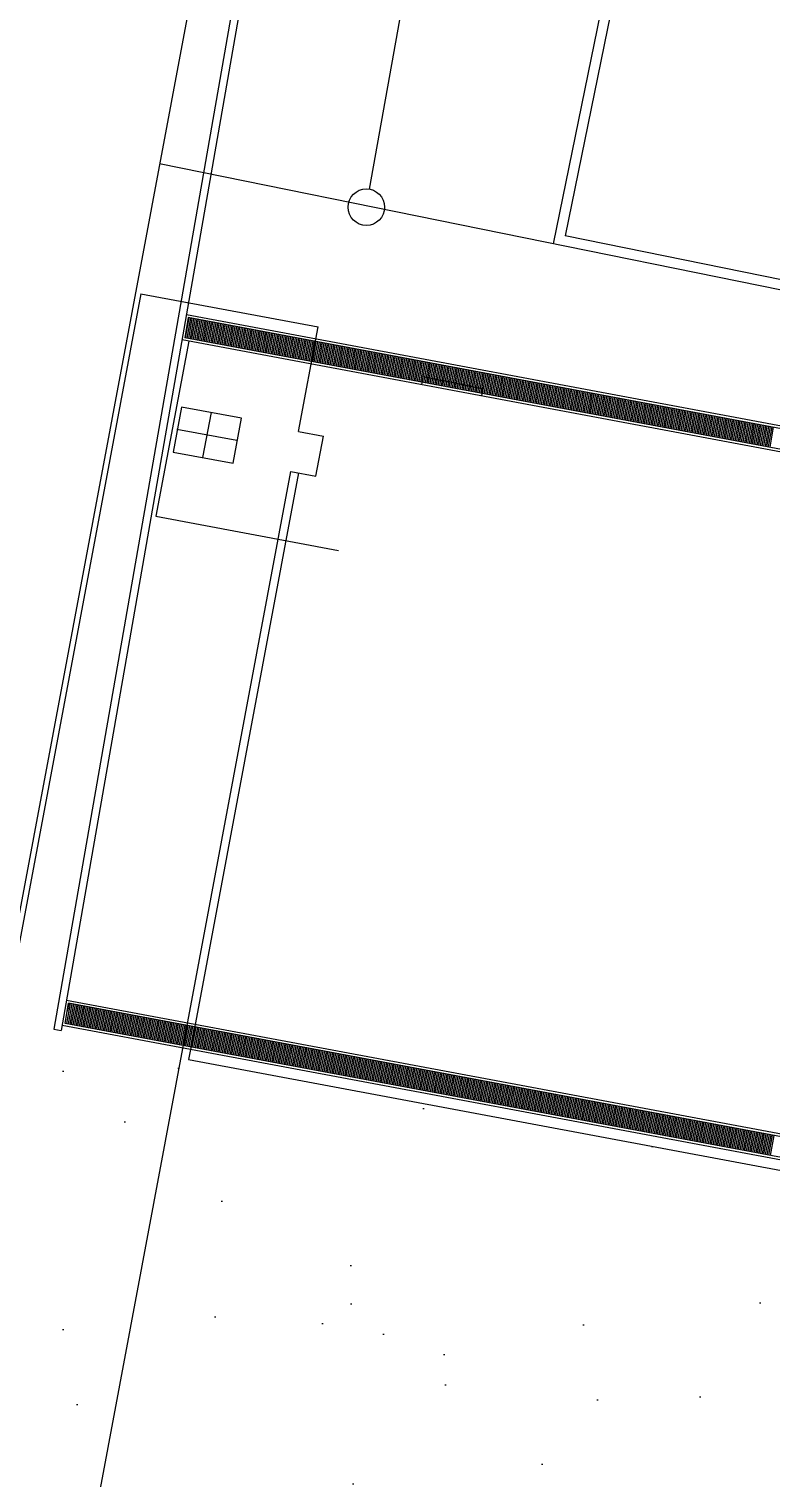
# Model space of a CAD drawing. Header units: metres. Extents: x 399 to 2240, y -1398 to 399.
# Drawn here: x 2008.3 to 2022.88, y -1155.63 to -1127.17 of the extents above; entities that cross this region are included whole.
import ezdxf

# ---------------------------------------------------------------- set-up
doc = ezdxf.new("R2010")
doc.units = ezdxf.units.M
doc.header["$MEASUREMENT"] = 0
doc.layers.add('ARQUITETURA', color=253, linetype='CONTINUOUS')
pattern_1 = [(350.62296, (1466.5355, -762.2295), (4.08992, 4.08927), [0, -4.56, 0, -5.1, 0, -4.875]), (320.623, (1466.5355, -762.2295), (9.808834, 1.91215), [0, -2.46, 0, -4.11, 0, -1.575]), (280.623, (1464.013, -759.536), (6.39856, -6.807323), [0, -1.5, 0, -5.4, 0, -7.05]), (270.623, (1464.013, -759.536), (8.08648, -4.78256), [0, -0.75, 0, -3.54, 0, -4.05])]

msp = doc.modelspace()

# ---------------------------------------------------------------- hatches: boundary and pattern name
at = {"layer": 'ARQUITETURA'}
h = msp.add_hatch(dxfattribs=at)
h.set_pattern_fill('AR-SAND', color=116, scale=3, angle=-46.87704, style=0)
h.set_pattern_definition(pattern_1)
edge = h.paths.add_edge_path()
edge.add_line((2048.41, -1161.91177), (2047.65012, -1163.91869))
edge.add_arc((2015.07334, -1249.95794), 92, 69.2619805, 79.4399463)
edge.add_line((2031.93381, -1159.51611), (2031.65771, -1160.99045))
edge.add_line((2031.65771, -1160.99045), (2009.51752, -1156.84446))
edge.add_line((2009.51752, -1156.84446), (2011.28916, -1147.38364))
edge.add_line((2011.28916, -1147.38364), (2033.26483, -1151.49876))
edge.add_line((2033.26483, -1151.49876), (2037.10785, -1132.5655))
edge.add_line((2037.10785, -1132.5655), (2028.35243, -1123.31469))
edge.add_line((2028.35243, -1123.31469), (2021.93458, -1122.01186))
edge.add_line((2021.93458, -1122.01186), (2022.41894, -1119.62587))
edge.add_arc((2025.45697, -1120.24259), 3.1, 43.122944, 168.524803, ccw=False)
edge.add_line((2027.71963, -1118.12354), (2040.23113, -1131.48169))
edge.add_arc((2039.06335, -1132.57546), 1.60001, -10.313402, 43.125526, ccw=False)
edge.add_line((2040.63751, -1132.86191), (2037.90754, -1147.41945))
edge.add_arc((2043.36451, -1148.4428), 5.5521, 169.3787, 228.403359)
edge.add_line((2039.67857, -1152.59486), (2048.41, -1161.91177))
h = msp.add_hatch(dxfattribs=at)
h.set_pattern_fill('AR-SAND', color=116, scale=3, angle=-46.87704, style=0)
h.set_pattern_definition(pattern_1)
h.paths.add_polyline_path([(1984.12759, -1141.16986), (1983.91476, -1144.15924), (1982.84013, -1144.08273), (1980.11848, -1171.81562), (1989.50563, -1172.83207), (2002.4635, -1175.36232), (2004.70951, -1163.2691), (2008.1923, -1163.92132), (2011.43611, -1147.41115), (2007.82489, -1146.63315), (2008.10557, -1145.13435)])
h = msp.add_hatch(dxfattribs=at)
h.set_pattern_fill('AR-SAND', color=116, scale=3, angle=-46.87704, style=0)
h.set_pattern_definition(pattern_1)
h.paths.add_polyline_path([(2008.00071, -1145.11471), (2011.52167, -1146.14201), (2011.58823, -1145.78655)])
h.paths.add_polyline_path([(2011.50994, -1146.20466), (2005.92593, -1176.01071), (2009.51758, -1156.84434), (2009.51754, -1156.84433), (2011.28916, -1147.38364)])
edge = h.paths.add_edge_path()
edge.add_line((1981.15651, -1171.77599), (1975.18458, -1171.19626))
edge.add_line((1975.18458, -1171.19626), (1977.01386, -1152.35226))
edge.add_line((1977.01386, -1152.35226), (1946.45592, -1159.90345))
edge.add_line((1946.45592, -1159.90345), (1949.83932, -1173.59435))
edge.add_arc((1971.32536, -1273.04993), 101.75, 84.4553969, 102.1906354, ccw=False)

# ---------------------------------------------------------------- linework, layer by layer
for p, q in [((2015.73338, -1107.07559, 0), (2008.78728, -1146.81337, 0)), ((2015.88117, -1107.10129), (2008.9343, -1146.84091)), ((2014.99255, -1130.31236, 0), (2018.798, -1109.0077, 0)), ((2020.56256, -1121.73334), (2018.60297, -1131.38644)), ((2020.60439, -1122.53261), (2018.83876, -1131.23023)), ((2011.89373, -1124.32609), (2008.00071, -1145.11471)), ((2030.3631, -1133.77377), (2010.8657, -1129.81577)), ((2030.40289, -1133.57777), (2018.83876, -1131.23023)), ((2010.49662, -1132.3663), (2004.70951, -1163.2691)), ((2010.49659, -1132.3663), (2013.97918, -1133.01846)), ((2035.92821, -1137.37343), (2011.39291, -1132.77878)), ((2011.42673, -1132.83598), (2011.36382, -1133.23115)), ((2011.44004, -1132.83847), (2011.37055, -1133.23241)), ((2011.47125, -1132.84432), (2011.40176, -1133.23826)), ((2035.86911, -1137.41323), (2011.42673, -1132.83598)), ((2011.50246, -1132.85016), (2011.43297, -1133.2441)), ((2011.53367, -1132.856), (2011.46418, -1133.24995)), ((2011.56487, -1132.86185), (2011.49539, -1133.25579)), ((2011.59608, -1132.86769), (2011.52659, -1133.26163)), ((2011.62729, -1132.87354), (2011.5578, -1133.26748)), ((2011.6585, -1132.87938), (2011.58901, -1133.27332)), ((2011.68971, -1132.88523), (2011.62022, -1133.27917)), ((2011.72092, -1132.89107), (2011.65143, -1133.28501)), ((2011.75213, -1132.89692), (2011.68264, -1133.29086)), ((2011.78334, -1132.90276), (2011.71385, -1133.2967)), ((2011.81455, -1132.9086), (2011.74506, -1133.30255)), ((2011.84576, -1132.91445), (2011.77627, -1133.30839)), ((2011.87697, -1132.92029), (2011.80748, -1133.31423)), ((2011.90818, -1132.92614), (2011.83869, -1133.32008)), ((2011.93939, -1132.93198), (2011.8699, -1133.32592)), ((2011.97059, -1132.93783), (2011.90111, -1133.33177)), ((2012.0018, -1132.94367), (2011.93231, -1133.33761)), ((2012.03301, -1132.94952), (2011.96352, -1133.34346)), ((2012.06422, -1132.95536), (2011.99473, -1133.3493)), ((2012.09543, -1132.96121), (2012.02594, -1133.35515)), ((2012.12664, -1132.96705), (2012.05715, -1133.36099)), ((2012.15785, -1132.97289), (2012.08836, -1133.36683)), ((2012.18906, -1132.97874), (2012.11957, -1133.37268)), ((2012.22027, -1132.98458), (2012.15078, -1133.37852)), ((2012.25148, -1132.99043), (2012.18199, -1133.38437)), ((2012.28269, -1132.99627), (2012.2132, -1133.39021)), ((2012.3139, -1133.00212), (2012.24441, -1133.39606)), ((2012.34511, -1133.00796), (2012.27562, -1133.4019)), ((2012.37631, -1133.01381), (2012.30683, -1133.40775)), ((2012.40752, -1133.01965), (2012.33803, -1133.41359)), ((2012.43873, -1133.02549), (2012.36924, -1133.41943)), ((2012.46994, -1133.03134), (2012.40045, -1133.42528)), ((2012.50115, -1133.03718), (2012.43166, -1133.43112)), ((2012.53236, -1133.04303), (2012.46287, -1133.43697)), ((2012.56357, -1133.04887), (2012.49408, -1133.44281)), ((2012.59478, -1133.05472), (2012.52529, -1133.44866)), ((2012.62599, -1133.06056), (2012.5565, -1133.4545)), ((2012.6572, -1133.06641), (2012.58771, -1133.46035)), ((2012.68841, -1133.07225), (2012.61892, -1133.46619)), ((2012.71962, -1133.07809), (2012.65013, -1133.47203)), ((2012.75083, -1133.08394), (2012.68134, -1133.47788)), ((2012.78203, -1133.08978), (2012.71255, -1133.48372)), ((2013.59451, -1135.07275), (2013.97918, -1133.01846)), ((2011.43931, -1133.29616), (2010.79507, -1136.73635)), ((2035.82873, -1137.86349), (2011.30679, -1133.27134)), ((2035.78952, -1137.80528), (2011.36382, -1133.23115)), ((2012.81324, -1133.09563), (2012.74376, -1133.48957)), ((2012.84445, -1133.10147), (2012.77496, -1133.49541)), ((2012.87566, -1133.10732), (2012.80617, -1133.50126)), ((2012.90687, -1133.11316), (2012.83738, -1133.5071)), ((2012.93808, -1133.11901), (2012.86859, -1133.51295)), ((2012.96929, -1133.12485), (2012.8998, -1133.51879)), ((2013.0005, -1133.13069), (2012.93101, -1133.52463)), ((2013.03171, -1133.13654), (2012.96222, -1133.53048)), ((2013.06292, -1133.14238), (2012.99343, -1133.53632)), ((2013.09413, -1133.14823), (2013.02464, -1133.54217)), ((2013.12534, -1133.15407), (2013.05585, -1133.54801)), ((2013.15655, -1133.15992), (2013.08706, -1133.55386)), ((2013.18775, -1133.16576), (2013.11827, -1133.5597)), ((2013.21896, -1133.17161), (2013.14948, -1133.56555)), ((2013.25017, -1133.17745), (2013.18068, -1133.57139)), ((2013.28138, -1133.18329), (2013.21189, -1133.57723)), ((2013.31259, -1133.18914), (2013.2431, -1133.58308)), ((2013.3438, -1133.19498), (2013.27431, -1133.58892)), ((2013.37501, -1133.20083), (2013.30552, -1133.59477)), ((2013.40622, -1133.20667), (2013.33673, -1133.60061)), ((2013.43743, -1133.21252), (2013.36794, -1133.60646)), ((2013.46864, -1133.21836), (2013.39915, -1133.6123)), ((2013.49985, -1133.22421), (2013.43036, -1133.61815)), ((2013.53106, -1133.23005), (2013.46157, -1133.62399)), ((2013.56227, -1133.23589), (2013.49278, -1133.62984)), ((2013.59347, -1133.24174), (2013.52399, -1133.63568)), ((2013.62468, -1133.24758), (2013.5552, -1133.64152)), ((2013.65589, -1133.25343), (2013.5864, -1133.64737)), ((2013.6871, -1133.25927), (2013.61761, -1133.65321)), ((2013.71831, -1133.26512), (2013.64882, -1133.65906)), ((2013.74952, -1133.27096), (2013.68003, -1133.6649)), ((2013.78073, -1133.27681), (2013.71124, -1133.67075)), ((2013.81194, -1133.28265), (2013.74245, -1133.67659)), ((2013.84315, -1133.28849), (2013.77366, -1133.68244)), ((2013.87436, -1133.29434), (2013.80487, -1133.68828)), ((2013.90557, -1133.30018), (2013.83608, -1133.69412)), ((2013.93816, -1133.30629), (2013.86867, -1133.70023)), ((2013.96937, -1133.31213), (2013.89988, -1133.70607)), ((2014.00058, -1133.31798), (2013.93109, -1133.71192)), ((2014.03179, -1133.32382), (2013.9623, -1133.71776)), ((2014.063, -1133.32967), (2013.99351, -1133.72361)), ((2014.09421, -1133.33551), (2014.02472, -1133.72945)), ((2014.12541, -1133.34135), (2014.05593, -1133.73529)), ((2014.15662, -1133.3472), (2014.08713, -1133.74114)), ((2014.18783, -1133.35304), (2014.11834, -1133.74698)), ((2014.21904, -1133.35889), (2014.14955, -1133.75283)), ((2014.25025, -1133.36473), (2014.18076, -1133.75867)), ((2014.28146, -1133.37058), (2014.21197, -1133.76452)), ((2014.31267, -1133.37642), (2014.24318, -1133.77036)), ((2014.34388, -1133.38227), (2014.27439, -1133.77621)), ((2014.37509, -1133.38811), (2014.3056, -1133.78205)), ((2014.4063, -1133.39395), (2014.33681, -1133.78789)), ((2014.43751, -1133.3998), (2014.36802, -1133.79374)), ((2014.46872, -1133.40564), (2014.39923, -1133.79958)), ((2014.49993, -1133.41149), (2014.43044, -1133.80543)), ((2014.53113, -1133.41733), (2014.46165, -1133.81127)), ((2014.56234, -1133.42318), (2014.49285, -1133.81712)), ((2014.59355, -1133.42902), (2014.52406, -1133.82296)), ((2014.62476, -1133.43487), (2014.55527, -1133.82881)), ((2014.65597, -1133.44071), (2014.58648, -1133.83465)), ((2014.68718, -1133.44655), (2014.61769, -1133.84049)), ((2014.71839, -1133.4524), (2014.6489, -1133.84634)), ((2014.7496, -1133.45824), (2014.68011, -1133.85218)), ((2014.78081, -1133.46409), (2014.71132, -1133.85803)), ((2014.81202, -1133.46993), (2014.74253, -1133.86387)), ((2014.84323, -1133.47578), (2014.77374, -1133.86972)), ((2014.87444, -1133.48162), (2014.80495, -1133.87556)), ((2014.90565, -1133.48747), (2014.83616, -1133.88141)), ((2014.93685, -1133.49331), (2014.86737, -1133.88725)), ((2014.96806, -1133.49915), (2014.89857, -1133.89309)), ((2014.99927, -1133.505), (2014.92978, -1133.89894)), ((2015.03048, -1133.51084), (2014.96099, -1133.90478)), ((2015.06169, -1133.51669), (2014.9922, -1133.91063)), ((2015.0929, -1133.52253), (2015.02341, -1133.91647)), ((2015.12411, -1133.52838), (2015.05462, -1133.92232)), ((2015.15532, -1133.53422), (2015.08583, -1133.92816)), ((2015.18653, -1133.54007), (2015.11704, -1133.93401)), ((2015.21774, -1133.54591), (2015.14825, -1133.93985)), ((2015.24895, -1133.55175), (2015.17946, -1133.9457)), ((2015.28016, -1133.5576), (2015.21067, -1133.95154)), ((2015.31137, -1133.56344), (2015.24188, -1133.95738)), ((2015.34257, -1133.56929), (2015.27309, -1133.96323)), ((2015.37378, -1133.57513), (2015.3043, -1133.96907)), ((2015.40499, -1133.58098), (2015.3355, -1133.97492)), ((2015.4362, -1133.58682), (2015.36671, -1133.98076)), ((2015.46741, -1133.59267), (2015.39792, -1133.98661)), ((2015.49862, -1133.59851), (2015.42913, -1133.99245)), ((2015.52983, -1133.60435), (2015.46034, -1133.9983)), ((2015.56104, -1133.6102), (2015.49155, -1134.00414)), ((2015.59225, -1133.61604), (2015.52276, -1134.00998)), ((2015.62346, -1133.62189), (2015.55397, -1134.01583)), ((2015.65467, -1133.62773), (2015.58518, -1134.02167)), ((2015.68588, -1133.63358), (2015.61639, -1134.02752)), ((2015.71709, -1133.63942), (2015.6476, -1134.03336)), ((2015.74829, -1133.64527), (2015.67881, -1134.03921)), ((2015.7795, -1133.65111), (2015.71002, -1134.04505)), ((2015.81071, -1133.65695), (2015.74122, -1134.0509)), ((2015.84192, -1133.6628), (2015.77243, -1134.05674)), ((2015.87313, -1133.66864), (2015.80364, -1134.06258)), ((2015.90434, -1133.67449), (2015.83485, -1134.06843)), ((2015.93555, -1133.68033), (2015.86606, -1134.07427)), ((2015.96676, -1133.68618), (2015.89727, -1134.08012)), ((2015.99797, -1133.69202), (2015.92848, -1134.08596)), ((2016.02918, -1133.69787), (2015.95969, -1134.09181)), ((2016.06039, -1133.70371), (2015.9909, -1134.09765)), ((2016.0916, -1133.70956), (2016.02211, -1134.1035)), ((2016.12281, -1133.7154), (2016.05332, -1134.10934)), ((2016.15401, -1133.72124), (2016.08453, -1134.11518)), ((2016.18522, -1133.72709), (2016.11574, -1134.12103)), ((2016.21643, -1133.73293), (2016.14694, -1134.12687)), ((2016.24764, -1133.73878), (2016.17815, -1134.13272)), ((2016.27885, -1133.74462), (2016.20936, -1134.13856)), ((2016.31006, -1133.75047), (2016.24057, -1134.14441)), ((2016.34127, -1133.75631), (2016.27178, -1134.15025)), ((2016.37248, -1133.76216), (2016.30299, -1134.1561)), ((2016.40369, -1133.768), (2016.3342, -1134.16194)), ((2016.4349, -1133.77384), (2016.36541, -1134.16778)), ((2016.46611, -1133.77969), (2016.39662, -1134.17363)), ((2016.49732, -1133.78553), (2016.42783, -1134.17947)), ((2016.52853, -1133.79138), (2016.45904, -1134.18532)), ((2016.55973, -1133.79722), (2016.49025, -1134.19116)), ((2016.59094, -1133.80307), (2016.52146, -1134.19701)), ((2016.62215, -1133.80891), (2016.55266, -1134.20285)), ((2016.65336, -1133.81476), (2016.58387, -1134.2087)), ((2016.68457, -1133.8206), (2016.61508, -1134.21454)), ((2016.71578, -1133.82644), (2016.64629, -1134.22038)), ((2016.74699, -1133.83229), (2016.6775, -1134.22623)), ((2016.7782, -1133.83813), (2016.70871, -1134.23207)), ((2016.80941, -1133.84398), (2016.73992, -1134.23792)), ((2016.84062, -1133.84982), (2016.77113, -1134.24376)), ((2016.87183, -1133.85567), (2016.80234, -1134.24961)), ((2016.90304, -1133.86151), (2016.83355, -1134.25545)), ((2016.93425, -1133.86736), (2016.86476, -1134.2613)), ((2016.96545, -1133.8732), (2016.89597, -1134.26714)), ((2016.99666, -1133.87904), (2016.92718, -1134.27298)), ((2017.02787, -1133.88489), (2016.95838, -1134.27883)), ((2017.05908, -1133.89073), (2016.98959, -1134.28467)), ((2017.09029, -1133.89658), (2017.0208, -1134.29052)), ((2017.1215, -1133.90242), (2017.05201, -1134.29636)), ((2017.15271, -1133.90827), (2017.08322, -1134.30221)), ((2017.18392, -1133.91411), (2017.11443, -1134.30805)), ((2017.21513, -1133.91996), (2017.14564, -1134.3139)), ((2017.24634, -1133.9258), (2017.17685, -1134.31974)), ((2017.27755, -1133.93164), (2017.20806, -1134.32559)), ((2017.30876, -1133.93749), (2017.23927, -1134.33143)), ((2017.33997, -1133.94333), (2017.27048, -1134.33727)), ((2016.03861, -1133.99849), (2016.00985, -1134.15207)), ((2017.21476, -1134.23725), (2016.03861, -1133.99849)), ((2017.37117, -1133.94918), (2017.30169, -1134.34312)), ((2017.40238, -1133.95502), (2017.3329, -1134.34896)), ((2017.43359, -1133.96087), (2017.3641, -1134.35481)), ((2017.4648, -1133.96671), (2017.39531, -1134.36065)), ((2017.49601, -1133.97256), (2017.42652, -1134.3665)), ((2017.52722, -1133.9784), (2017.45773, -1134.37234)), ((2017.55843, -1133.98424), (2017.48894, -1134.37819)), ((2017.58964, -1133.99009), (2017.52015, -1134.38403)), ((2017.62085, -1133.99593), (2017.55136, -1134.38987)), ((2017.65206, -1134.00178), (2017.58257, -1134.39572)), ((2017.68327, -1134.00762), (2017.61378, -1134.40156)), ((2017.71448, -1134.01347), (2017.64499, -1134.40741)), ((2017.74569, -1134.01931), (2017.6762, -1134.41325)), ((2017.77689, -1134.02516), (2017.70741, -1134.4191)), ((2017.8081, -1134.031), (2017.73862, -1134.42494)), ((2017.83931, -1134.03684), (2017.76982, -1134.43079)), ((2017.87052, -1134.04269), (2017.80103, -1134.43663)), ((2017.90173, -1134.04853), (2017.83224, -1134.44247)), ((2017.93294, -1134.05438), (2017.86345, -1134.44832)), ((2017.96415, -1134.06022), (2017.89466, -1134.45416)), ((2017.99536, -1134.06607), (2017.92587, -1134.46001)), ((2018.02657, -1134.07191), (2017.95708, -1134.46585)), ((2018.05778, -1134.07776), (2017.98829, -1134.4717)), ((2018.08899, -1134.0836), (2018.0195, -1134.47754)), ((2018.1202, -1134.08945), (2018.05071, -1134.48339)), ((2018.15141, -1134.09529), (2018.08192, -1134.48923)), ((2018.18262, -1134.10113), (2018.11313, -1134.49507)), ((2018.21382, -1134.10698), (2018.14434, -1134.50092)), ((2018.24503, -1134.11282), (2018.17554, -1134.50676)), ((2018.27624, -1134.11867), (2018.20675, -1134.51261)), ((2018.30745, -1134.12451), (2018.23796, -1134.51845)), ((2018.33866, -1134.13036), (2018.26917, -1134.5243)), ((2018.36987, -1134.1362), (2018.30038, -1134.53014)), ((2018.40108, -1134.14205), (2018.33159, -1134.53599)), ((2018.43229, -1134.14789), (2018.3628, -1134.54183)), ((2018.4635, -1134.15373), (2018.39401, -1134.54767)), ((2018.49471, -1134.15958), (2018.42522, -1134.55352)), ((2018.52592, -1134.16542), (2018.45643, -1134.55936)), ((2018.55713, -1134.17127), (2018.48764, -1134.56521)), ((2018.58834, -1134.17711), (2018.51885, -1134.57105)), ((2018.61954, -1134.18296), (2018.55006, -1134.5769)), ((2018.65075, -1134.1888), (2018.58126, -1134.58274)), ((2018.68196, -1134.19465), (2018.61247, -1134.58859)), ((2018.71317, -1134.20049), (2018.64368, -1134.59443)), ((2018.74438, -1134.20633), (2018.67489, -1134.60027)), ((2018.77559, -1134.21218), (2018.7061, -1134.60612)), ((2018.8068, -1134.21802), (2018.73731, -1134.61196)), ((2018.83801, -1134.22387), (2018.76852, -1134.61781)), ((2018.86922, -1134.22971), (2018.79973, -1134.62365)), ((2017.21476, -1134.23725), (2017.18935, -1134.37295)), ((2018.90043, -1134.23556), (2018.83094, -1134.6295)), ((2018.93164, -1134.2414), (2018.86215, -1134.63534)), ((2018.96285, -1134.24725), (2018.89336, -1134.64119)), ((2018.99406, -1134.25309), (2018.92457, -1134.64703)), ((2019.02526, -1134.25893), (2018.95578, -1134.65287)), ((2019.05647, -1134.26478), (2018.98698, -1134.65872)), ((2019.08768, -1134.27062), (2019.01819, -1134.66456)), ((2019.11889, -1134.27647), (2019.0494, -1134.67041)), ((2019.1501, -1134.28231), (2019.08061, -1134.67625)), ((2019.18131, -1134.28816), (2019.11182, -1134.6821)), ((2019.21252, -1134.294), (2019.14303, -1134.68794)), ((2019.24373, -1134.29985), (2019.17424, -1134.69379)), ((2019.27494, -1134.30569), (2019.20545, -1134.69963)), ((2019.30615, -1134.31153), (2019.23666, -1134.70548)), ((2019.33736, -1134.31738), (2019.26787, -1134.71132)), ((2019.36857, -1134.32322), (2019.29908, -1134.71716)), ((2019.39978, -1134.32907), (2019.33029, -1134.72301)), ((2019.43098, -1134.33491), (2019.3615, -1134.72885)), ((2019.46219, -1134.34076), (2019.3927, -1134.7347)), ((2019.4934, -1134.3466), (2019.42391, -1134.74054)), ((2019.52461, -1134.35245), (2019.45512, -1134.74639)), ((2019.55582, -1134.35829), (2019.48633, -1134.75223)), ((2019.58703, -1134.36413), (2019.51754, -1134.75808)), ((2019.61824, -1134.36998), (2019.54875, -1134.76392)), ((2019.64945, -1134.37582), (2019.57996, -1134.76976)), ((2019.68066, -1134.38167), (2019.61117, -1134.77561)), ((2019.71187, -1134.38751), (2019.64238, -1134.78145)), ((2019.74308, -1134.39336), (2019.67359, -1134.7873)), ((2019.77429, -1134.3992), (2019.7048, -1134.79314)), ((2019.8055, -1134.40505), (2019.73601, -1134.79899)), ((2019.8367, -1134.41089), (2019.76722, -1134.80483)), ((2019.86791, -1134.41674), (2019.79843, -1134.81068)), ((2019.89912, -1134.42258), (2019.82963, -1134.81652)), ((2019.93033, -1134.42842), (2019.86084, -1134.82236)), ((2019.96154, -1134.43427), (2019.89205, -1134.82821)), ((2019.99275, -1134.44011), (2019.92326, -1134.83405)), ((2020.02396, -1134.44596), (2019.95447, -1134.8399)), ((2020.05517, -1134.4518), (2019.98568, -1134.84574)), ((2020.08638, -1134.45765), (2020.01689, -1134.85159)), ((2020.11759, -1134.46349), (2020.0481, -1134.85743)), ((2020.1488, -1134.46934), (2020.07931, -1134.86328)), ((2020.18001, -1134.47518), (2020.11052, -1134.86912)), ((2020.21122, -1134.48102), (2020.14173, -1134.87496)), ((2020.24242, -1134.48687), (2020.17294, -1134.88081)), ((2020.27363, -1134.49271), (2020.20415, -1134.88665)), ((2020.30484, -1134.49856), (2020.23535, -1134.8925)), ((2020.33605, -1134.5044), (2020.26656, -1134.89834)), ((2020.36726, -1134.51025), (2020.29777, -1134.90419)), ((2020.39847, -1134.51609), (2020.32898, -1134.91003)), ((2011.29831, -1134.59235), (2011.13265, -1135.47697)), ((2012.47781, -1134.81323), (2011.29831, -1134.59235)), ((2011.87633, -1134.70013), (2011.71067, -1135.58475)), ((2020.42968, -1134.52194), (2020.36019, -1134.91588)), ((2020.46089, -1134.52778), (2020.3914, -1134.92172)), ((2020.4921, -1134.53362), (2020.42261, -1134.92756)), ((2020.52331, -1134.53947), (2020.45382, -1134.93341)), ((2020.55452, -1134.54531), (2020.48503, -1134.93925)), ((2020.58573, -1134.55116), (2020.51624, -1134.9451)), ((2020.61694, -1134.557), (2020.54745, -1134.95094)), ((2020.64814, -1134.56285), (2020.57866, -1134.95679)), ((2020.67935, -1134.56869), (2020.60987, -1134.96263)), ((2020.71056, -1134.57454), (2020.64107, -1134.96848)), ((2020.74177, -1134.58038), (2020.67228, -1134.97432)), ((2020.77298, -1134.58622), (2020.70349, -1134.98016)), ((2020.80419, -1134.59207), (2020.7347, -1134.98601)), ((2020.8354, -1134.59791), (2020.76591, -1134.99185)), ((2020.86661, -1134.60376), (2020.79712, -1134.9977)), ((2020.89782, -1134.6096), (2020.82833, -1135.00354)), ((2020.92903, -1134.61545), (2020.85954, -1135.00939)), ((2020.96024, -1134.62129), (2020.89075, -1135.01523)), ((2020.99145, -1134.62714), (2020.92196, -1135.02108)), ((2021.02266, -1134.63298), (2020.95317, -1135.02692)), ((2021.05386, -1134.63882), (2020.98438, -1135.03276)), ((2021.08507, -1134.64467), (2021.01559, -1135.03861)), ((2021.11628, -1134.65051), (2021.04679, -1135.04445)), ((2021.14749, -1134.65636), (2021.078, -1135.0503)), ((2021.1787, -1134.6622), (2021.10921, -1135.05614)), ((2021.20991, -1134.66805), (2021.14042, -1135.06199)), ((2021.24112, -1134.67389), (2021.17163, -1135.06783)), ((2021.27233, -1134.67974), (2021.20284, -1135.07368)), ((2021.30354, -1134.68558), (2021.23405, -1135.07952)), ((2021.33475, -1134.69142), (2021.26526, -1135.08537)), ((2021.36596, -1134.69727), (2021.29647, -1135.09121)), ((2021.39717, -1134.70311), (2021.32768, -1135.09705)), ((2021.42838, -1134.70896), (2021.35889, -1135.1029)), ((2021.45958, -1134.7148), (2021.3901, -1135.10874)), ((2021.49079, -1134.72065), (2021.42131, -1135.11459)), ((2021.522, -1134.72649), (2021.45251, -1135.12043)), ((2021.55321, -1134.73234), (2021.48372, -1135.12628)), ((2021.58442, -1134.73818), (2021.51493, -1135.13212)), ((2021.61563, -1134.74402), (2021.54614, -1135.13797)), ((2021.64684, -1134.74987), (2021.57735, -1135.14381)), ((2021.67805, -1134.75571), (2021.60856, -1135.14965)), ((2021.70926, -1134.76156), (2021.63977, -1135.1555)), ((2021.74047, -1134.7674), (2021.67098, -1135.16134)), ((2021.77168, -1134.77325), (2021.70219, -1135.16719)), ((2021.80289, -1134.77909), (2021.7334, -1135.17303)), ((2021.8341, -1134.78494), (2021.76461, -1135.17888)), ((2021.8653, -1134.79078), (2021.79582, -1135.18472)), ((2021.89651, -1134.79663), (2021.82703, -1135.19057)), ((2012.38325, -1135.25288), (2011.20375, -1135.032)), ((2012.31214, -1135.69785), (2012.47781, -1134.81323)), ((2013.59451, -1135.07275), (2014.08597, -1135.16478)), ((2021.92772, -1134.80247), (2021.85823, -1135.19641)), ((2021.95893, -1134.80831), (2021.88944, -1135.20225)), ((2021.99014, -1134.81416), (2021.92065, -1135.2081)), ((2022.02135, -1134.82), (2021.95186, -1135.21394)), ((2022.05256, -1134.82585), (2021.98307, -1135.21979)), ((2022.08377, -1134.83169), (2022.01428, -1135.22563)), ((2022.11498, -1134.83754), (2022.04549, -1135.23148)), ((2022.14619, -1134.84338), (2022.0767, -1135.23732)), ((2022.1774, -1134.84923), (2022.10791, -1135.24317)), ((2022.20861, -1134.85507), (2022.13912, -1135.24901)), ((2022.23982, -1134.86091), (2022.17033, -1135.25485)), ((2022.27103, -1134.86676), (2022.20154, -1135.2607)), ((2022.30223, -1134.8726), (2022.23275, -1135.26654)), ((2022.33344, -1134.87845), (2022.26395, -1135.27239)), ((2022.36465, -1134.88429), (2022.29516, -1135.27823)), ((2022.39586, -1134.89014), (2022.32637, -1135.28408)), ((2022.42707, -1134.89598), (2022.35758, -1135.28992)), ((2022.45828, -1134.90183), (2022.38879, -1135.29577)), ((2022.48949, -1134.90767), (2022.42, -1135.30161)), ((2022.5207, -1134.91351), (2022.45121, -1135.30745)), ((2022.55191, -1134.91936), (2022.48242, -1135.3133)), ((2022.58312, -1134.9252), (2022.51363, -1135.31914)), ((2022.61433, -1134.93105), (2022.54484, -1135.32499)), ((2022.64554, -1134.93689), (2022.57605, -1135.33083)), ((2022.67675, -1134.94274), (2022.60726, -1135.33668)), ((2022.70795, -1134.94858), (2022.63847, -1135.34252)), ((2022.73916, -1134.95443), (2022.66967, -1135.34837)), ((2022.77037, -1134.96027), (2022.70088, -1135.35421)), ((2022.80158, -1134.96611), (2022.73209, -1135.36005)), ((2022.83279, -1134.97196), (2022.7633, -1135.3659)), ((2022.864, -1134.9778), (2022.79451, -1135.37174)), ((2022.89521, -1134.98365), (2022.82572, -1135.37759)), ((2022.92642, -1134.98949), (2022.85693, -1135.38343)), ((2013.93872, -1135.95111), (2014.08597, -1135.16478)), ((2011.13265, -1135.47697), (2012.31214, -1135.69785)), ((2008.1923, -1163.92132), (2013.44727, -1135.85908)), ((2013.59432, -1135.88662), (2011.47292, -1147.21457)), ((2013.44727, -1135.85908), (2013.93874, -1135.95112)), ((2010.79507, -1136.73635), (2014.3827, -1137.4082)), ((2009.00928, -1146.70237), (2009.07818, -1146.30831)), ((2009.11194, -1146.31464), (2009.0365, -1146.70746)), ((2033.2075, -1150.77585), (2009.03764, -1146.24985)), ((2009.08074, -1146.30879), (2009.05126, -1146.46227)), ((2009.14315, -1146.32048), (2009.0677, -1146.71331)), ((2033.1484, -1150.81566), (2009.07818, -1146.30831)), ((2009.17436, -1146.32632), (2009.09891, -1146.71915)), ((2009.20557, -1146.33217), (2009.13012, -1146.72499)), ((2009.23678, -1146.33801), (2009.16133, -1146.73084)), ((2009.26798, -1146.34386), (2009.19253, -1146.73668)), ((2009.29919, -1146.3497), (2009.22374, -1146.74252)), ((2009.3304, -1146.35554), (2009.25495, -1146.74837)), ((2009.36161, -1146.36139), (2009.28616, -1146.75421)), ((2009.39281, -1146.36723), (2009.31737, -1146.76006)), ((2009.42402, -1146.37308), (2009.34857, -1146.7659)), ((2009.45523, -1146.37892), (2009.37978, -1146.77174)), ((2009.48644, -1146.38476), (2009.41099, -1146.77759)), ((2009.51765, -1146.39061), (2009.4422, -1146.78343)), ((2009.54885, -1146.39645), (2009.47341, -1146.78928)), ((2009.58006, -1146.4023), (2009.50461, -1146.79512)), ((2009.61127, -1146.40814), (2009.53582, -1146.80096)), ((2009.64248, -1146.41398), (2009.56703, -1146.80681)), ((2009.67369, -1146.41983), (2009.59824, -1146.81265)), ((2009.70489, -1146.42567), (2009.62945, -1146.8185)), ((2009.7361, -1146.43152), (2009.66065, -1146.82434)), ((2009.76731, -1146.43736), (2009.69186, -1146.83018)), ((2009.79852, -1146.4432), (2009.72307, -1146.83603)), ((2009.82973, -1146.44905), (2009.75428, -1146.84187)), ((2009.86093, -1146.45489), (2009.78548, -1146.84772)), ((2009.89214, -1146.46074), (2009.81669, -1146.85356)), ((2009.92335, -1146.46658), (2009.8479, -1146.8594)), ((2009.95456, -1146.47242), (2009.87911, -1146.86525)), ((2011.47292, -1147.21457), (2008.95152, -1146.74242)), ((2033.06881, -1151.20771), (2009.00928, -1146.70237)), ((2009.98576, -1146.47827), (2009.91032, -1146.87109)), ((2010.01697, -1146.48411), (2009.94152, -1146.87694)), ((2010.04818, -1146.48995), (2009.97273, -1146.88278)), ((2010.07939, -1146.4958), (2010.00394, -1146.88862)), ((2010.1106, -1146.50164), (2010.03515, -1146.89447)), ((2010.1418, -1146.50749), (2010.06636, -1146.90031)), ((2010.17301, -1146.51333), (2010.09756, -1146.90615)), ((2010.20422, -1146.51917), (2010.12877, -1146.912)), ((2010.23543, -1146.52502), (2010.15998, -1146.91784)), ((2010.26664, -1146.53086), (2010.19119, -1146.92369)), ((2010.29784, -1146.53671), (2010.2224, -1146.92953)), ((2010.32905, -1146.54255), (2010.2536, -1146.93537)), ((2010.36026, -1146.54839), (2010.28481, -1146.94122)), ((2010.39147, -1146.55424), (2010.31602, -1146.94706)), ((2010.42268, -1146.56008), (2010.34723, -1146.95291)), ((2010.45388, -1146.56593), (2010.37843, -1146.95875)), ((2010.48509, -1146.57177), (2010.40964, -1146.96459)), ((2010.5163, -1146.57761), (2010.44085, -1146.97044)), ((2010.54751, -1146.58346), (2010.47206, -1146.97628)), ((2010.57871, -1146.5893), (2010.50327, -1146.98213)), ((2010.60992, -1146.59515), (2010.53447, -1146.98797)), ((2010.64113, -1146.60099), (2010.56568, -1146.99381)), ((2010.67234, -1146.60683), (2010.59689, -1146.99966)), ((2010.70355, -1146.61268), (2010.6281, -1147.0055)), ((2010.73475, -1146.61852), (2010.65931, -1147.01135)), ((2010.76596, -1146.62437), (2010.69051, -1147.01719)), ((2010.79717, -1146.63021), (2010.72172, -1147.02303)), ((2010.82838, -1146.63605), (2010.75293, -1147.02888)), ((2010.85959, -1146.6419), (2010.78414, -1147.03472)), ((2010.89079, -1146.64774), (2010.81535, -1147.04057)), ((2010.922, -1146.65358), (2010.84655, -1147.04641)), ((2010.95321, -1146.65943), (2010.87776, -1147.05225)), ((2010.98442, -1146.66527), (2010.90897, -1147.0581)), ((2011.01563, -1146.67112), (2010.94018, -1147.06394)), ((2011.04683, -1146.67696), (2010.97138, -1147.06979)), ((2011.07804, -1146.6828), (2011.00259, -1147.07563)), ((2011.10925, -1146.68865), (2011.0338, -1147.08147)), ((2011.14046, -1146.69449), (2011.06501, -1147.08732)), ((2011.17166, -1146.70034), (2011.09622, -1147.09316)), ((2011.20287, -1146.70618), (2011.12742, -1147.099)), ((2011.23408, -1146.71202), (2011.15863, -1147.10485)), ((2011.26529, -1146.71787), (2011.18984, -1147.11069)), ((2011.2965, -1146.72371), (2011.22105, -1147.11654)), ((2011.3277, -1146.72956), (2011.25226, -1147.12238)), ((2011.35891, -1146.7354), (2011.28346, -1147.12822)), ((2011.39012, -1146.74124), (2011.31467, -1147.13407)), ((2011.42133, -1146.74709), (2011.34588, -1147.13991)), ((2011.45254, -1146.75293), (2011.37709, -1147.14576)), ((2011.48374, -1146.75878), (2011.4083, -1147.1516)), ((2008.78728, -1146.81337, 0), (2008.9343, -1146.84091, 0)), ((2011.51495, -1146.76462), (2011.4395, -1147.15744)), ((2011.54616, -1146.77046), (2011.47071, -1147.16329)), ((2011.57737, -1146.77631), (2011.50192, -1147.16913)), ((2011.60858, -1146.78215), (2011.53313, -1147.17498)), ((2011.63978, -1146.788), (2011.56433, -1147.18082)), ((2011.67099, -1146.79384), (2011.59554, -1147.18666)), ((2011.7022, -1146.79968), (2011.62675, -1147.19251)), ((2011.73341, -1146.80553), (2011.65796, -1147.19835)), ((2011.76461, -1146.81137), (2011.68917, -1147.2042)), ((2011.79582, -1146.81721), (2011.72037, -1147.21004)), ((2011.82703, -1146.82306), (2011.75158, -1147.21588)), ((2011.85824, -1146.8289), (2011.78279, -1147.22173)), ((2011.88945, -1146.83475), (2011.814, -1147.22757)), ((2011.92065, -1146.84059), (2011.84521, -1147.23342)), ((2011.95186, -1146.84643), (2011.87641, -1147.23926)), ((2011.98307, -1146.85228), (2011.90762, -1147.2451)), ((2012.01428, -1146.85812), (2011.93883, -1147.25095)), ((2012.04549, -1146.86397), (2011.97004, -1147.25679)), ((2012.07669, -1146.86981), (2012.00125, -1147.26263)), ((2012.1079, -1146.87565), (2012.03245, -1147.26848)), ((2012.13911, -1146.8815), (2012.06366, -1147.27432)), ((2012.17032, -1146.88734), (2012.09487, -1147.28017)), ((2012.20153, -1146.89319), (2012.12608, -1147.28601)), ((2012.23273, -1146.89903), (2012.15728, -1147.29185)), ((2012.26394, -1146.90487), (2012.18849, -1147.2977)), ((2012.29515, -1146.91072), (2012.2197, -1147.30354)), ((2012.32636, -1146.91656), (2012.25091, -1147.30939)), ((2012.35756, -1146.92241), (2012.28212, -1147.31523)), ((2012.38877, -1146.92825), (2012.31332, -1147.32107)), ((2012.41998, -1146.93409), (2012.34453, -1147.32692)), ((2012.45119, -1146.93994), (2012.37574, -1147.33276)), ((2012.4824, -1146.94578), (2012.40695, -1147.33861)), ((2012.5136, -1146.95163), (2012.43816, -1147.34445)), ((2012.54481, -1146.95747), (2012.46936, -1147.35029)), ((2012.57602, -1146.96331), (2012.50057, -1147.35614)), ((2012.60723, -1146.96916), (2012.53178, -1147.36198)), ((2012.63844, -1146.975), (2012.56299, -1147.36783)), ((2012.66964, -1146.98084), (2012.5942, -1147.37367)), ((2012.70085, -1146.98669), (2012.6254, -1147.37951)), ((2012.73206, -1146.99253), (2012.65661, -1147.38536)), ((2012.76327, -1146.99838), (2012.68782, -1147.3912)), ((2012.79448, -1147.00422), (2012.71903, -1147.39705)), ((2012.82568, -1147.01006), (2012.75023, -1147.40289)), ((2012.85689, -1147.01591), (2012.78144, -1147.40873)), ((2012.8881, -1147.02175), (2012.81265, -1147.41458)), ((2012.91931, -1147.0276), (2012.84386, -1147.42042)), ((2012.95051, -1147.03344), (2012.87507, -1147.42626)), ((2012.98172, -1147.03928), (2012.90627, -1147.43211)), ((2011.47292, -1147.21457), (2011.43611, -1147.41115)), ((2033.10801, -1151.26592), (2011.47292, -1147.21457)), ((2013.01293, -1147.04513), (2012.93748, -1147.43795)), ((2013.04414, -1147.05097), (2012.96869, -1147.4438)), ((2013.07535, -1147.05682), (2012.9999, -1147.44964)), ((2013.10655, -1147.06266), (2013.03111, -1147.45548)), ((2013.13776, -1147.0685), (2013.06231, -1147.46133)), ((2013.16897, -1147.07435), (2013.09352, -1147.46717)), ((2013.20018, -1147.08019), (2013.12473, -1147.47302)), ((2013.23139, -1147.08604), (2013.15594, -1147.47886)), ((2013.26259, -1147.09188), (2013.18715, -1147.4847)), ((2013.2938, -1147.09772), (2013.21835, -1147.49055)), ((2013.32501, -1147.10357), (2013.24956, -1147.49639)), ((2013.35622, -1147.10941), (2013.28077, -1147.50224)), ((2013.38743, -1147.11526), (2013.31198, -1147.50808)), ((2013.41863, -1147.1211), (2013.34318, -1147.51392)), ((2013.44984, -1147.12694), (2013.37439, -1147.51977)), ((2013.48105, -1147.13279), (2013.4056, -1147.52561)), ((2013.51226, -1147.13863), (2013.43681, -1147.53146)), ((2013.54346, -1147.14448), (2013.46802, -1147.5373)), ((2013.57467, -1147.15032), (2013.49922, -1147.54314)), ((2013.60588, -1147.15616), (2013.53043, -1147.54899)), ((2013.63709, -1147.16201), (2013.56164, -1147.55483)), ((2013.6683, -1147.16785), (2013.59285, -1147.56068)), ((2013.6995, -1147.17369), (2013.62406, -1147.56652)), ((2013.73071, -1147.17954), (2013.65526, -1147.57236)), ((2013.76192, -1147.18538), (2013.68647, -1147.57821)), ((2013.79313, -1147.19123), (2013.71768, -1147.58405)), ((2013.82434, -1147.19707), (2013.74889, -1147.58989)), ((2013.85554, -1147.20291), (2013.7801, -1147.59574)), ((2013.88675, -1147.20876), (2013.8113, -1147.60158)), ((2013.91796, -1147.2146), (2013.84251, -1147.60743)), ((2013.94917, -1147.22045), (2013.87372, -1147.61327)), ((2013.98038, -1147.22629), (2013.90493, -1147.61911)), ((2014.01158, -1147.23213), (2013.93613, -1147.62496)), ((2014.04279, -1147.23798), (2013.96734, -1147.6308)), ((2014.074, -1147.24382), (2013.99855, -1147.63665)), ((2014.10521, -1147.24967), (2014.02976, -1147.64249)), ((2014.13641, -1147.25551), (2014.06097, -1147.64833)), ((2014.16762, -1147.26135), (2014.09217, -1147.65418)), ((2014.19883, -1147.2672), (2014.12338, -1147.66002)), ((2014.23004, -1147.27304), (2014.15459, -1147.66587)), ((2014.26125, -1147.27889), (2014.1858, -1147.67171)), ((2014.29245, -1147.28473), (2014.21701, -1147.67755)), ((2014.32366, -1147.29057), (2014.24821, -1147.6834)), ((2014.35487, -1147.29642), (2014.27942, -1147.68924)), ((2014.38608, -1147.30226), (2014.31063, -1147.69509)), ((2014.41729, -1147.30811), (2014.34184, -1147.70093)), ((2014.44849, -1147.31395), (2014.37305, -1147.70677)), ((2014.4797, -1147.31979), (2014.40425, -1147.71262)), ((2014.51091, -1147.32564), (2014.43546, -1147.71846)), ((2011.43611, -1147.41115), (2033.26483, -1151.49876)), ((2014.54212, -1147.33148), (2014.46667, -1147.72431)), ((2014.57333, -1147.33732), (2014.49788, -1147.73015)), ((2014.60453, -1147.34317), (2014.52908, -1147.73599)), ((2014.63574, -1147.34901), (2014.56029, -1147.74184)), ((2014.66695, -1147.35486), (2014.5915, -1147.74768)), ((2014.69816, -1147.3607), (2014.62271, -1147.75352)), ((2014.72936, -1147.36654), (2014.65392, -1147.75937)), ((2014.76057, -1147.37239), (2014.68512, -1147.76521)), ((2014.79178, -1147.37823), (2014.71633, -1147.77106)), ((2014.82299, -1147.38408), (2014.74754, -1147.7769)), ((2014.8542, -1147.38992), (2014.77875, -1147.78274)), ((2014.8854, -1147.39576), (2014.80996, -1147.78859)), ((2014.91661, -1147.40161), (2014.84116, -1147.79443)), ((2014.94782, -1147.40745), (2014.87237, -1147.80028)), ((2014.97903, -1147.4133), (2014.90358, -1147.80612)), ((2015.01024, -1147.41914), (2014.93479, -1147.81196)), ((2015.04144, -1147.42498), (2014.966, -1147.81781)), ((2015.07265, -1147.43083), (2014.9972, -1147.82365)), ((2015.10386, -1147.43667), (2015.02841, -1147.8295)), ((2015.13507, -1147.44252), (2015.05962, -1147.83534)), ((2015.16628, -1147.44836), (2015.09083, -1147.84118)), ((2015.19748, -1147.4542), (2015.12203, -1147.84703)), ((2015.22869, -1147.46005), (2015.15324, -1147.85287)), ((2015.2599, -1147.46589), (2015.18445, -1147.85872)), ((2015.29111, -1147.47174), (2015.21566, -1147.86456)), ((2015.32231, -1147.47758), (2015.24687, -1147.8704)), ((2015.35352, -1147.48342), (2015.27807, -1147.87625)), ((2015.38473, -1147.48927), (2015.30928, -1147.88209)), ((2015.41594, -1147.49511), (2015.34049, -1147.88794)), ((2015.44715, -1147.50095), (2015.3717, -1147.89378)), ((2015.47835, -1147.5068), (2015.40291, -1147.89962)), ((2015.50956, -1147.51264), (2015.43411, -1147.90547)), ((2015.54077, -1147.51849), (2015.46532, -1147.91131)), ((2015.57198, -1147.52433), (2015.49653, -1147.91715)), ((2015.60319, -1147.53017), (2015.52774, -1147.923)), ((2015.63439, -1147.53602), (2015.55895, -1147.92884)), ((2015.6656, -1147.54186), (2015.59015, -1147.93469)), ((2015.69681, -1147.54771), (2015.62136, -1147.94053)), ((2015.72802, -1147.55355), (2015.65257, -1147.94637)), ((2015.75923, -1147.55939), (2015.68378, -1147.95222)), ((2015.79043, -1147.56524), (2015.71498, -1147.95806)), ((2015.82164, -1147.57108), (2015.74619, -1147.96391)), ((2015.85285, -1147.57693), (2015.7774, -1147.96975)), ((2015.88406, -1147.58277), (2015.80861, -1147.97559)), ((2015.91526, -1147.58861), (2015.83982, -1147.98144)), ((2015.94647, -1147.59446), (2015.87102, -1147.98728)), ((2015.97768, -1147.6003), (2015.90223, -1147.99313)), ((2016.00889, -1147.60615), (2015.93344, -1147.99897)), ((2016.0401, -1147.61199), (2015.96465, -1148.00481)), ((2016.0713, -1147.61783), (2015.99586, -1148.01066)), ((2016.10251, -1147.62368), (2016.02706, -1148.0165)), ((2016.13372, -1147.62952), (2016.05827, -1148.02235)), ((2016.16493, -1147.63537), (2016.08948, -1148.02819)), ((2016.19614, -1147.64121), (2016.12069, -1148.03403)), ((2016.22734, -1147.64705), (2016.1519, -1148.03988)), ((2016.25855, -1147.6529), (2016.1831, -1148.04572)), ((2016.28976, -1147.65874), (2016.21431, -1148.05157)), ((2016.32097, -1147.66458), (2016.24552, -1148.05741)), ((2016.35218, -1147.67043), (2016.27673, -1148.06325)), ((2016.38338, -1147.67627), (2016.30793, -1148.0691)), ((2016.41459, -1147.68212), (2016.33914, -1148.07494)), ((2016.4458, -1147.68796), (2016.37035, -1148.08078)), ((2016.47701, -1147.6938), (2016.40156, -1148.08663)), ((2016.50821, -1147.69965), (2016.43277, -1148.09247)), ((2016.53942, -1147.70549), (2016.46397, -1148.09832)), ((2016.57063, -1147.71134), (2016.49518, -1148.10416)), ((2016.60184, -1147.71718), (2016.52639, -1148.11)), ((2016.63305, -1147.72302), (2016.5576, -1148.11585)), ((2016.66425, -1147.72887), (2016.58881, -1148.12169)), ((2016.69546, -1147.73471), (2016.62001, -1148.12754)), ((2016.72667, -1147.74056), (2016.65122, -1148.13338)), ((2016.75788, -1147.7464), (2016.68243, -1148.13922)), ((2016.78909, -1147.75224), (2016.71364, -1148.14507)), ((2016.82029, -1147.75809), (2016.74485, -1148.15091)), ((2016.8515, -1147.76393), (2016.77605, -1148.15676)), ((2016.88271, -1147.76978), (2016.80726, -1148.1626)), ((2016.91392, -1147.77562), (2016.83847, -1148.16844)), ((2016.94513, -1147.78146), (2016.86968, -1148.17429)), ((2016.97633, -1147.78731), (2016.90088, -1148.18013)), ((2017.00754, -1147.79315), (2016.93209, -1148.18598)), ((2017.03875, -1147.799), (2016.9633, -1148.19182)), ((2017.06996, -1147.80484), (2016.99451, -1148.19766)), ((2017.10116, -1147.81068), (2017.02572, -1148.20351)), ((2017.13237, -1147.81653), (2017.05692, -1148.20935)), ((2017.16358, -1147.82237), (2017.08813, -1148.2152)), ((2017.19479, -1147.82821), (2017.11934, -1148.22104)), ((2017.226, -1147.83406), (2017.15055, -1148.22688)), ((2017.2572, -1147.8399), (2017.18176, -1148.23273)), ((2017.28841, -1147.84575), (2017.21296, -1148.23857)), ((2017.31962, -1147.85159), (2017.24417, -1148.24441)), ((2017.35083, -1147.85743), (2017.27538, -1148.25026)), ((2017.38204, -1147.86328), (2017.30659, -1148.2561)), ((2017.41324, -1147.86912), (2017.3378, -1148.26195)), ((2017.44445, -1147.87497), (2017.369, -1148.26779)), ((2017.47566, -1147.88081), (2017.40021, -1148.27363)), ((2017.50687, -1147.88665), (2017.43142, -1148.27948)), ((2017.53808, -1147.8925), (2017.46263, -1148.28532)), ((2017.56928, -1147.89834), (2017.49383, -1148.29117)), ((2017.60049, -1147.90419), (2017.52504, -1148.29701)), ((2017.6317, -1147.91003), (2017.55625, -1148.30285)), ((2017.66291, -1147.91587), (2017.58746, -1148.3087)), ((2017.69411, -1147.92172), (2017.61867, -1148.31454)), ((2017.72532, -1147.92756), (2017.64987, -1148.32039)), ((2017.75653, -1147.93341), (2017.68108, -1148.32623)), ((2017.78774, -1147.93925), (2017.71229, -1148.33207)), ((2017.81895, -1147.94509), (2017.7435, -1148.33792)), ((2017.85015, -1147.95094), (2017.77471, -1148.34376)), ((2017.88136, -1147.95678), (2017.80591, -1148.34961)), ((2017.91257, -1147.96263), (2017.83712, -1148.35545)), ((2017.94378, -1147.96847), (2017.86833, -1148.36129)), ((2017.97499, -1147.97431), (2017.89954, -1148.36714)), ((2018.00619, -1147.98016), (2017.93075, -1148.37298)), ((2018.0374, -1147.986), (2017.96195, -1148.37883)), ((2018.06861, -1147.99184), (2017.99316, -1148.38467)), ((2018.09982, -1147.99769), (2018.02437, -1148.39051)), ((2018.13103, -1148.00353), (2018.05558, -1148.39636)), ((2018.16223, -1148.00938), (2018.08678, -1148.4022)), ((2018.19344, -1148.01522), (2018.11799, -1148.40804)), ((2018.22465, -1148.02106), (2018.1492, -1148.41389)), ((2018.25586, -1148.02691), (2018.18041, -1148.41973)), ((2018.28706, -1148.03275), (2018.21162, -1148.42558)), ((2018.31827, -1148.0386), (2018.24282, -1148.43142)), ((2018.34948, -1148.04444), (2018.27403, -1148.43726)), ((2018.38069, -1148.05028), (2018.30524, -1148.44311)), ((2018.4119, -1148.05613), (2018.33645, -1148.44895)), ((2018.4431, -1148.06197), (2018.36766, -1148.4548)), ((2018.47431, -1148.06782), (2018.39886, -1148.46064)), ((2018.50552, -1148.07366), (2018.43007, -1148.46648)), ((2018.53673, -1148.0795), (2018.46128, -1148.47233)), ((2018.56794, -1148.08535), (2018.49249, -1148.47817)), ((2018.59914, -1148.09119), (2018.5237, -1148.48402)), ((2018.63035, -1148.09704), (2018.5549, -1148.48986)), ((2018.66156, -1148.10288), (2018.58611, -1148.4957)), ((2018.69277, -1148.10872), (2018.61732, -1148.50155)), ((2018.72398, -1148.11457), (2018.64853, -1148.50739)), ((2018.75518, -1148.12041), (2018.67973, -1148.51324)), ((2018.78639, -1148.12626), (2018.71094, -1148.51908)), ((2018.8176, -1148.1321), (2018.74215, -1148.52492)), ((2018.84881, -1148.13794), (2018.77336, -1148.53077)), ((2018.88001, -1148.14379), (2018.80457, -1148.53661)), ((2018.91122, -1148.14963), (2018.83577, -1148.54246)), ((2018.94243, -1148.15547), (2018.86698, -1148.5483)), ((2018.97364, -1148.16132), (2018.89819, -1148.55414)), ((2019.00485, -1148.16716), (2018.9294, -1148.55999)), ((2019.03605, -1148.17301), (2018.96061, -1148.56583)), ((2019.06726, -1148.17885), (2018.99181, -1148.57167)), ((2019.09847, -1148.18469), (2019.02302, -1148.57752)), ((2019.12968, -1148.19054), (2019.05423, -1148.58336)), ((2019.16089, -1148.19638), (2019.08544, -1148.58921)), ((2019.19209, -1148.20223), (2019.11665, -1148.59505)), ((2019.2233, -1148.20807), (2019.14785, -1148.60089)), ((2019.25451, -1148.21391), (2019.17906, -1148.60674)), ((2019.28572, -1148.21976), (2019.21027, -1148.61258)), ((2019.31693, -1148.2256), (2019.24148, -1148.61843)), ((2019.34813, -1148.23145), (2019.27268, -1148.62427)), ((2019.37934, -1148.23729), (2019.30389, -1148.63011)), ((2019.41055, -1148.24313), (2019.3351, -1148.63596)), ((2019.44176, -1148.24898), (2019.36631, -1148.6418)), ((2019.47296, -1148.25482), (2019.39752, -1148.64765)), ((2019.50417, -1148.26067), (2019.42872, -1148.65349)), ((2019.53538, -1148.26651), (2019.45993, -1148.65933)), ((2019.56659, -1148.27235), (2019.49114, -1148.66518)), ((2019.5978, -1148.2782), (2019.52235, -1148.67102)), ((2019.629, -1148.28404), (2019.55356, -1148.67687)), ((2019.66021, -1148.28989), (2019.58476, -1148.68271)), ((2019.69142, -1148.29573), (2019.61597, -1148.68855)), ((2019.72263, -1148.30157), (2019.64718, -1148.6944)), ((2019.75384, -1148.30742), (2019.67839, -1148.70024)), ((2019.78504, -1148.31326), (2019.7096, -1148.70609)), ((2019.81625, -1148.3191), (2019.7408, -1148.71193)), ((2019.84746, -1148.32495), (2019.77201, -1148.71777)), ((2019.87867, -1148.33079), (2019.80322, -1148.72362)), ((2019.90988, -1148.33664), (2019.83443, -1148.72946)), ((2019.94108, -1148.34248), (2019.86563, -1148.73531)), ((2019.97229, -1148.34832), (2019.89684, -1148.74115)), ((2020.0035, -1148.35417), (2019.92805, -1148.74699)), ((2020.03471, -1148.36001), (2019.95926, -1148.75284)), ((2020.06591, -1148.36586), (2019.99047, -1148.75868)), ((2020.09712, -1148.3717), (2020.02167, -1148.76452)), ((2020.12833, -1148.37754), (2020.05288, -1148.77037)), ((2020.15954, -1148.38339), (2020.08409, -1148.77621)), ((2020.19075, -1148.38923), (2020.1153, -1148.78206)), ((2020.22195, -1148.39508), (2020.14651, -1148.7879)), ((2020.25316, -1148.40092), (2020.17771, -1148.79374)), ((2020.28437, -1148.40676), (2020.20892, -1148.79959)), ((2020.31558, -1148.41261), (2020.24013, -1148.80543)), ((2020.34679, -1148.41845), (2020.27134, -1148.81128)), ((2020.37799, -1148.4243), (2020.30255, -1148.81712)), ((2020.4092, -1148.43014), (2020.33375, -1148.82296)), ((2020.44041, -1148.43598), (2020.36496, -1148.82881)), ((2020.47162, -1148.44183), (2020.39617, -1148.83465)), ((2020.50283, -1148.44767), (2020.42738, -1148.8405)), ((2020.53403, -1148.45352), (2020.45858, -1148.84634)), ((2020.56524, -1148.45936), (2020.48979, -1148.85218)), ((2020.59645, -1148.4652), (2020.521, -1148.85803)), ((2020.62766, -1148.47105), (2020.55221, -1148.86387)), ((2020.65886, -1148.47689), (2020.58342, -1148.86972)), ((2020.69007, -1148.48273), (2020.61462, -1148.87556)), ((2020.72128, -1148.48858), (2020.64583, -1148.8814)), ((2020.75249, -1148.49442), (2020.67704, -1148.88725)), ((2020.7837, -1148.50027), (2020.70825, -1148.89309)), ((2020.8149, -1148.50611), (2020.73946, -1148.89894)), ((2020.84611, -1148.51195), (2020.77066, -1148.90478)), ((2020.87732, -1148.5178), (2020.80187, -1148.91062)), ((2020.90853, -1148.52364), (2020.83308, -1148.91647)), ((2020.93974, -1148.52949), (2020.86429, -1148.92231)), ((2020.97094, -1148.53533), (2020.8955, -1148.92815)), ((2021.00215, -1148.54117), (2020.9267, -1148.934)), ((2021.03336, -1148.54702), (2020.95791, -1148.93984)), ((2021.06457, -1148.55286), (2020.98912, -1148.94569)), ((2021.09578, -1148.55871), (2021.02033, -1148.95153)), ((2021.12698, -1148.56455), (2021.05153, -1148.95737)), ((2021.15819, -1148.57039), (2021.08274, -1148.96322)), ((2021.1894, -1148.57624), (2021.11395, -1148.96906)), ((2021.22061, -1148.58208), (2021.14516, -1148.97491)), ((2021.25181, -1148.58793), (2021.17637, -1148.98075)), ((2021.28302, -1148.59377), (2021.20757, -1148.98659)), ((2021.31423, -1148.59961), (2021.23878, -1148.99244)), ((2021.34544, -1148.60546), (2021.26999, -1148.99828)), ((2021.37665, -1148.6113), (2021.3012, -1149.00413)), ((2021.40785, -1148.61715), (2021.33241, -1149.00997)), ((2021.43906, -1148.62299), (2021.36361, -1149.01581)), ((2021.47027, -1148.62883), (2021.39482, -1149.02166)), ((2021.50148, -1148.63468), (2021.42603, -1149.0275)), ((2021.53269, -1148.64052), (2021.45724, -1149.03335)), ((2021.56389, -1148.64636), (2021.48845, -1149.03919)), ((2021.5951, -1148.65221), (2021.51965, -1149.04503)), ((2021.62631, -1148.65805), (2021.55086, -1149.05088)), ((2021.65752, -1148.6639), (2021.58207, -1149.05672)), ((2021.68873, -1148.66974), (2021.61328, -1149.06257)), ((2021.71993, -1148.67558), (2021.64448, -1149.06841)), ((2021.75114, -1148.68143), (2021.67569, -1149.07425)), ((2021.78235, -1148.68727), (2021.7069, -1149.0801)), ((2021.81356, -1148.69312), (2021.73811, -1149.08594)), ((2021.84476, -1148.69896), (2021.76932, -1149.09178)), ((2021.87597, -1148.7048), (2021.80052, -1149.09763)), ((2021.90718, -1148.71065), (2021.83173, -1149.10347)), ((2021.93839, -1148.71649), (2021.86294, -1149.10932)), ((2021.9696, -1148.72234), (2021.89415, -1149.11516)), ((2022.0008, -1148.72818), (2021.92536, -1149.121)), ((2022.03201, -1148.73402), (2021.95656, -1149.12685)), ((2022.06322, -1148.73987), (2021.98777, -1149.13269)), ((2022.09443, -1148.74571), (2022.01898, -1149.13854)), ((2022.12564, -1148.75156), (2022.05019, -1149.14438)), ((2022.15684, -1148.7574), (2022.0814, -1149.15022)), ((2022.18805, -1148.76324), (2022.1126, -1149.15607)), ((2022.21926, -1148.76909), (2022.14381, -1149.16191)), ((2022.25047, -1148.77493), (2022.17502, -1149.16776)), ((2022.28168, -1148.78078), (2022.20623, -1149.1736)), ((2022.31288, -1148.78662), (2022.23743, -1149.17944)), ((2022.34409, -1148.79246), (2022.26864, -1149.18529)), ((2022.3753, -1148.79831), (2022.29985, -1149.19113)), ((2022.40651, -1148.80415), (2022.33106, -1149.19698)), ((2022.43771, -1148.80999), (2022.36227, -1149.20282)), ((2022.46892, -1148.81584), (2022.39347, -1149.20866)), ((2022.50013, -1148.82168), (2022.42468, -1149.21451)), ((2022.53134, -1148.82753), (2022.45589, -1149.22035)), ((2022.56255, -1148.83337), (2022.4871, -1149.2262)), ((2022.59375, -1148.83921), (2022.51831, -1149.23204)), ((2022.62496, -1148.84506), (2022.54951, -1149.23788)), ((2022.65617, -1148.8509), (2022.58072, -1149.24373)), ((2022.68738, -1148.85675), (2022.61193, -1149.24957)), ((2022.71859, -1148.86259), (2022.64314, -1149.25541)), ((2022.74979, -1148.86843), (2022.67435, -1149.26126)), ((2022.781, -1148.87428), (2022.70555, -1149.2671)), ((2022.81221, -1148.88012), (2022.73676, -1149.27295)), ((2022.84342, -1148.88597), (2022.76797, -1149.27879)), ((2022.87463, -1148.89181), (2022.79918, -1149.28463)), ((2022.90583, -1148.89765), (2022.83038, -1149.29048)), ((2022.93704, -1148.9035), (2022.86159, -1149.29632))]:
    msp.add_line(p, q, dxfattribs=at)
msp.add_circle((2014.92939, -1130.66592, 0), 0.35915, dxfattribs=at)

doc.saveas('drawing.dxf')
